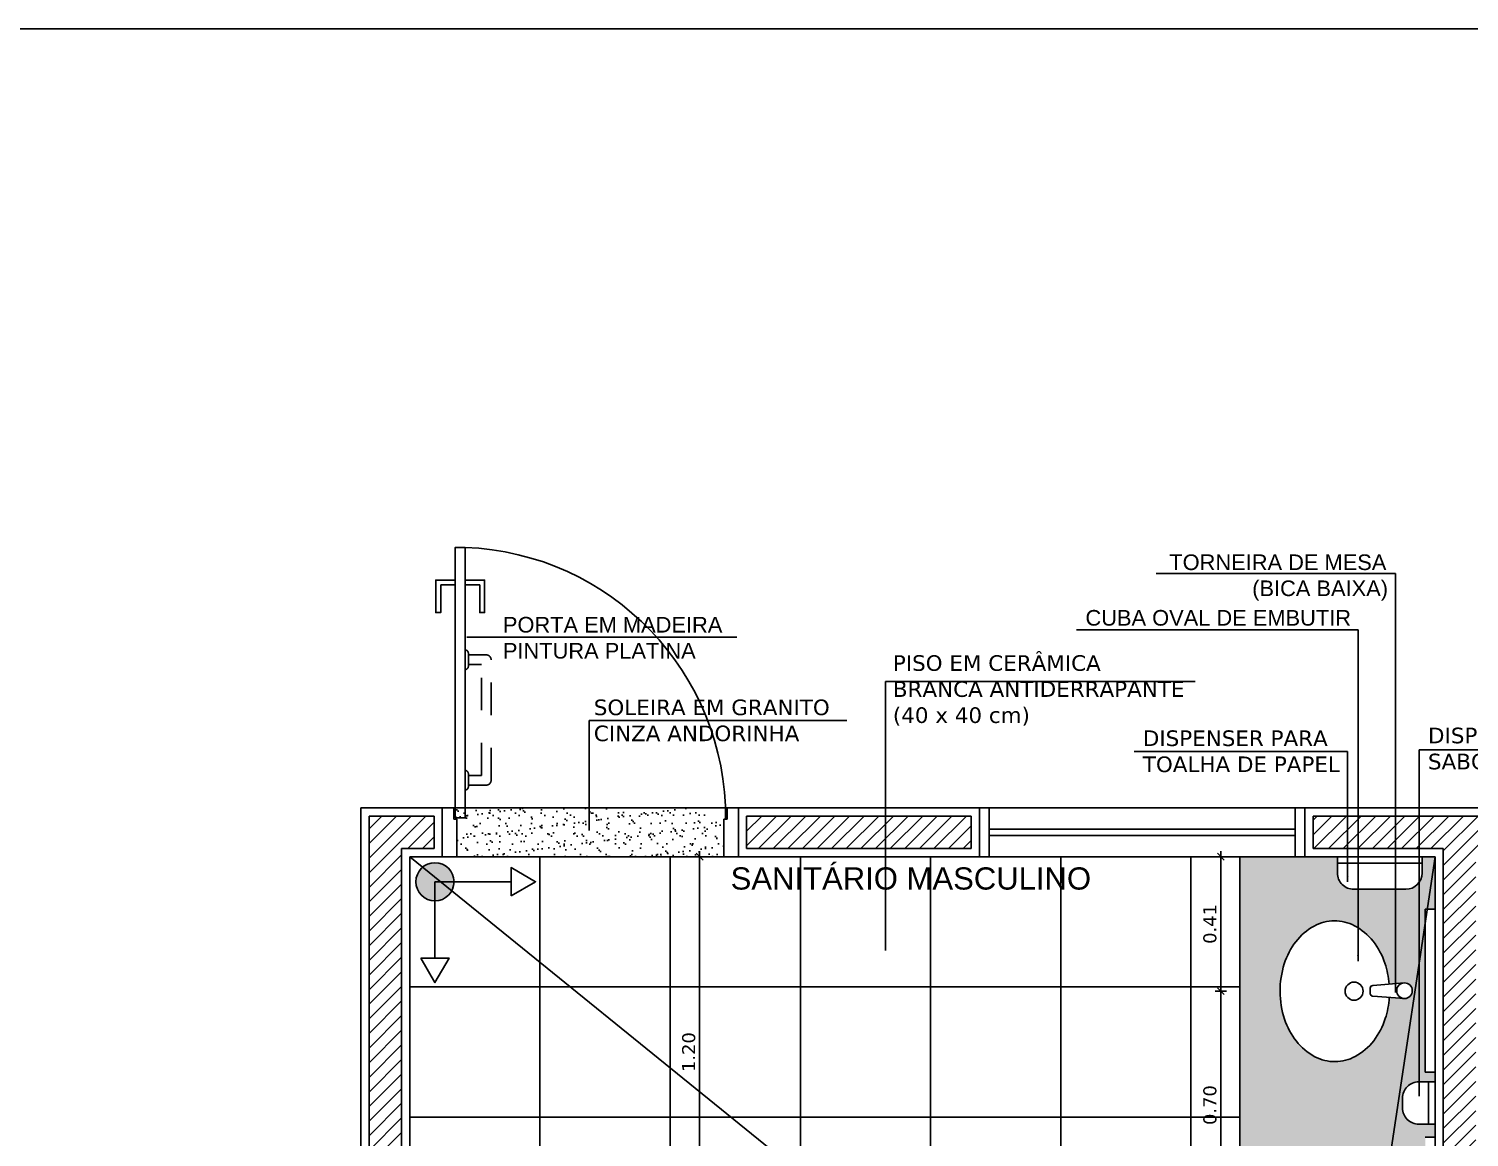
# Model space of a CAD drawing. Extents: x -36 to 357, y 137 to 237.
# Drawn here: x 7.389 to 11.814, y 211.108 to 214.513 of the extents above; entities that cross this region are included whole.
import ezdxf

# ---------------------------------------------------------------- set-up
doc = ezdxf.new("R2010")
doc.units = 0
doc.header["$LTSCALE"] = 0.01
for name, pattern in [('C5', [60, 50, -5, 0, -5]), ('CONTINU', [0]), ('HIDDEN2', [0.1875, 0.125, -0.0625])]:
    doc.linetypes.add(name, pattern=pattern)
doc.layers.get('0').update_dxf_attribs({"linetype": 'CONTINUOUS'})
doc.layers.get('DEFPOINTS').update_dxf_attribs({"linetype": 'CONTINUOUS'})
for name, color, linetype in [('01', 1, 'CONTINUOUS'), ('252', 252, 'CONTINUOUS'), ('A-ALV', 6, 'CONTINUOUS'), ('A-EIXOPAREDE', 7, 'C5'), ('A-HACHURAPARED', 254, 'CONTINUOUS'), ('A-JANEL', 1, 'CONTINUOUS'), ('A-PAREDE', 5, 'CONTINUOUS'), ('A-PORTA', 3, 'CONTINUOUS'), ('AR-ID-PIS', 1, 'CONTINUOUS'), ('AR-PIS', 1, 'CONTINUOUS'), ('ARQ-BNC-VISTA', 1, 'CONTINUOUS'), ('ARQ-CTA-1_025', 1, 'CONTINUOUS'), ('ARQ-EQP-VISTA', 1, 'CONTINUOUS'), ('ARQ-ESQ-VISTA1', 2, 'CONTINUOUS'), ('ARQ-SMB-1_025', 1, 'CONTINUOUS'), ('ARQ-TXT-1_025', 2, 'CONTINUOUS'), ('ARQ-TXT-1_050', 2, 'CONTINUOUS'), ('ARQ_HAT', 8, 'CONTINUOUS')]:
    doc.layers.add(name, color=color, linetype=linetype)
doc.styles.add('ESC-50-A20', font='arial.ttf', dxfattribs={"height": 0.1})
doc.styles.add('FNDE Texto Cota 0025', font='verdana.ttf', dxfattribs={"height": 0.04})
doc.dimstyles.new('FNDE 1-0025', dxfattribs={"dimscale": 5, "dimtxt": 0.04, "dimasz": 0.0035, "dimexe": 0.15, "dimexo": 0.15, "dimgap": 0.0025, "dimtad": 1, "dimzin": 1, "dimdsep": 46, "dimtxsty": 'FNDE Texto Cota 0025', "dimblk": 'tic', "dimcen": 0.015, "dimdle": 0.15, "dimse1": 1, "dimse2": 1, "dimclrd": 251, "dimclre": 251, "dimclrt": 256, "dimaunit": 1, "dimadec": 3, "dimazin": 0, "dimtfac": 1, "dimtix": 1, "dimtmove": 2, "dimatfit": 3, "dimfxl": 0.15, "dimtvp": 1, "dimtolj": 1, "dimtzin": 0, "dimarcsym": 0})
pattern_1 = [(45, (-39.017635, 217.541924), (-0.02245064, 0.02245064), [])]

# ---------------------------------------------------------------- blocks, each defined once
blk = doc.blocks.new('P-LAV1')
at = {"layer": '01', "color": 1}
for p, q in [((-0.0204, -0.1806), (-0.0297, -0.0585)), ((0.021, -0.1806), (0.0303, -0.0585)), ((-0.0104, -0.1898), (0.011, -0.1898))]:
    blk.add_line(p, q, dxfattribs=at)
blk.add_lwpolyline([(-0.0252, -0.1173, 0.059992), (-0.1066, -0.1331, 0.087531), (-0.1914, -0.1779, 0.105501), (-0.2512, -0.2489, 0.123031), (-0.2706, -0.3264, 0.123031), (-0.2512, -0.4039, 0.105501), (-0.1914, -0.4749, 0.087531), (-0.1066, -0.5197, 0.07802), (-0.0004, -0.5364, 0.07802), (0.1058, -0.5197, 0.087531), (0.1907, -0.4749, 0.105501), (0.2505, -0.4039, 0.123031), (0.2698, -0.3264, 0.123031), (0.2505, -0.2489, 0.105501), (0.1907, -0.1779, 0.087531), (0.1058, -0.1331, 0.059024), (0.0258, -0.1174, 0.07802)], format="xyb", dxfattribs=at)
for centre, radius in [((0.0003, -0.0585), 0.03), ((-0.0004, -0.2519), 0.0347)]:
    blk.add_circle(centre, radius, dxfattribs=at)
for centre, start, end in [((-0.0104, -0.1798), 184.3536, 270), ((0.011, -0.1798), 270, 355.6464)]:
    blk.add_arc(centre, 0.01, start, end, dxfattribs=at)
blk = doc.blocks.new('PORTA80X210')
at = {"layer": 'A-PORTA'}
blk.add_line((-0.95, 0.07), (-0.85, 0.07), dxfattribs=at)
at = {"layer": 'A-PORTA', "color": 2}
blk.add_line((0, 0.045), (-0.115, 0.045), dxfattribs=at)
for points in [[(-0.115, 0.875), (-0.15, 0.875), (-0.15, 0.91), (0, 0.91), (0, 0.865), (-0.115, 0.865)], [(-0.12, 0.04), (-0.95, 0.04), (-0.95, 0.07), (-0.12, 0.07)], [(-0.115, 0.035), (-0.15, 0.035), (-0.15, 0), (0, 0), (0, 0.045), (-0.115, 0.045)]]:
    blk.add_lwpolyline(points, close=True, dxfattribs=at)
at = {"layer": 'A-PORTA', "color": 1}
for points in [[(-0.835, 0.115), (-0.835, 0.07), (-0.85, 0.07), (-0.85, 0.13), (-0.75, 0.13), (-0.75, 0.115)], [(-0.835, -0.005), (-0.835, 0.04), (-0.85, 0.04), (-0.85, -0.02), (-0.75, -0.02), (-0.75, -0.005)]]:
    blk.add_lwpolyline(points, close=True, dxfattribs=at)
blk.add_arc((-0.12, 0.04), 0.8305, 89.6551, 177.93, dxfattribs=at)
blk = doc.blocks.new('PM_1')
at = {"layer": 'A-PORTA'}
blk.add_blockref('PORTA80X210', (0, 0), dxfattribs=at)
blk = doc.blocks.new('A$C498A1B00')
at = {"layer": '01', "linetype": 'HIDDEN2', "ltscale": 0.5}
for points in [[(0.07, 0.415), (0.015, 0.415, 0.414214), (0, 0.4), (0, 0.03, 0.414214), (0.015, 0.015), (0.07, 0.015)], [(0.08, 0.37, -0.414214), (0.07, 0.38), (0.07, 0.42, -0.414214), (0.08, 0.43), (0.08, 0.37)], [(0.08, 0, -0.414214), (0.07, 0.01), (0.07, 0.05, -0.414214), (0.08, 0.06), (0.08, 0)]]:
    blk.add_lwpolyline(points, format="xyb", dxfattribs=at)
blk.add_lwpolyline([(0.07, 0.385), (0.03, 0.385), (0.03, 0.045), (0.07, 0.045)], dxfattribs=at)
blk = doc.blocks.new('tic')
at = {"color": 251}
for p, q in [((-1, 0), (1, 0)), ((0, -1), (0, 1))]:
    blk.add_line(p, q, dxfattribs=at)
blk.add_line((-0.6, -0.6), (0.6, 0.6))
blk = doc.blocks.new('ind-pis')
at = {"layer": 'AR-ID-PIS'}
h = blk.add_hatch(color=252, dxfattribs=at)
h.dxf.hatch_style = 1
edge = h.paths.add_edge_path()
edge.add_arc((0, 0), 0.05, 0, 360)
for q in [(-0.2, 0), (0, -0.1995)]:
    blk.add_line((0, 0), q, dxfattribs=at)
for points in [[(-0.2, 0.0371), (-0.2642, 0), (-0.2, -0.0371)], [(-0.0371, -0.1995), (0, -0.2638), (0.0371, -0.1995)]]:
    blk.add_lwpolyline(points, close=True, dxfattribs=at)
blk.add_circle((0, 0), 0.05, dxfattribs=at)
blk = doc.blocks.new('*D339')
at = {"layer": 'ARQ-CTA-1_025', "color": 251, "lineweight": -2}
blk.add_line((9.45, 210.7874), (9.45, 211.9524), dxfattribs=at)
at = {"layer": 'DEFPOINTS', "color": 0}
for p in [(8.9595, 211.9699), (9.45, 211.9699), (9.3211, 210.7699)]:
    blk.add_point(p, dxfattribs=at)
at = {"layer": 'ARQ-CTA-1_025', "color": 251, "lineweight": -2, "xscale": 0.0175, "yscale": 0.0175, "zscale": 0.0175}
for p, rotation in [((9.45, 211.9699), 90), ((9.45, 210.7699), 270)]:
    blk.add_blockref('tic', p, dxfattribs=dict(at, rotation=rotation))
at = {"layer": 'ARQ-CTA-1_025', "insert": (9.4167, 211.3699), "char_height": 0.04, "attachment_point": 5, "rotation": 90, "style": 'FNDE Texto Cota 0025'}
blk.add_mtext('\\A1;1.20', dxfattribs=at)
blk = doc.blocks.new('*D350')
at = {"layer": 'ARQ-CTA-1_025', "color": 251, "lineweight": -2}
blk.add_line((11.0512, 210.8746), (11.0512, 211.5396), dxfattribs=at)
at = {"layer": 'DEFPOINTS', "color": 0}
for p in [(11.0325, 211.5571), (11.0512, 211.5571), (11.0356, 210.8571)]:
    blk.add_point(p, dxfattribs=at)
at = {"layer": 'ARQ-CTA-1_025', "color": 251, "lineweight": -2, "xscale": 0.0175, "yscale": 0.0175, "zscale": 0.0175}
for p, rotation in [((11.0512, 211.5571), 90), ((11.0512, 210.8571), 270)]:
    blk.add_blockref('tic', p, dxfattribs=dict(at, rotation=rotation))
at = {"layer": 'ARQ-CTA-1_025', "insert": (11.0179, 211.2071), "char_height": 0.04, "attachment_point": 5, "rotation": 90, "style": 'FNDE Texto Cota 0025'}
blk.add_mtext('\\A1;0.70', dxfattribs=at)
blk = doc.blocks.new('*D351')
at = {"layer": 'ARQ-CTA-1_025', "color": 251, "lineweight": -2}
blk.add_line((11.0512, 211.5746), (11.0512, 211.9524), dxfattribs=at)
at = {"layer": 'DEFPOINTS', "color": 0}
for p in [(11.0512, 211.9699), (11.2811, 211.9699), (11.0325, 211.5571)]:
    blk.add_point(p, dxfattribs=at)
at = {"layer": 'ARQ-CTA-1_025', "color": 251, "lineweight": -2, "xscale": 0.0175, "yscale": 0.0175, "zscale": 0.0175}
for p, rotation in [((11.0512, 211.9699), 90), ((11.0512, 211.5571), 270)]:
    blk.add_blockref('tic', p, dxfattribs=dict(at, rotation=rotation))
at = {"layer": 'ARQ-CTA-1_025', "insert": (11.0179, 211.7635), "char_height": 0.04, "attachment_point": 5, "rotation": 90, "style": 'FNDE Texto Cota 0025'}
blk.add_mtext('\\A1;0.41', dxfattribs=at)
blk = doc.blocks.new('A$C7E2A7DB0')
at = {"color": 1, "linetype": 'CONTINU'}
for p, q in [((0, 0.1), (0.13, 0.1)), ((0, 0.1), (0, 0.05)), ((0.13, 0.1), (0.13, 0.05))]:
    blk.add_line(p, q, dxfattribs=at)
for centre, start, end in [((0.05, 0.05), 180, 270.042), ((0.08, 0.05), 269.958, 0)]:
    blk.add_arc(centre, 0.05, start, end, dxfattribs=at)
at = {"layer": '01', "ltscale": 10}
blk.add_line((0.05, 0), (0.08, 0), dxfattribs=at)
at = {"layer": 'ARQ_HAT'}
blk.add_line((0, 0.08), (0.13, 0.08), dxfattribs=at)
blk = doc.blocks.new('A$C7D9E6F90')
at = {"color": 1, "linetype": 'CONTINU'}
for p, q in [((0, 0.1), (0.26, 0.1)), ((0, 0.1), (0, 0.05)), ((0.26, 0.1), (0.26, 0.05)), ((0.21, 0), (0.05, 0))]:
    blk.add_line(p, q, dxfattribs=at)
for centre, start, end in [((0.05, 0.05), 180, 270.042), ((0.21, 0.05), 270, 0)]:
    blk.add_arc(centre, 0.05, start, end, dxfattribs=at)
at = {"layer": 'ARQ_HAT'}
blk.add_line((0, 0.08), (0.26, 0.08), dxfattribs=at)

msp = doc.modelspace()

# ---------------------------------------------------------------- hatches: boundary and pattern name
at = {"layer": '01'}
h = msp.add_hatch(dxfattribs=at)
h.set_pattern_fill('ANSI31', color=251, scale=0.01)
h.set_pattern_definition(pattern_1)
h.paths.add_polyline_path([(8.5345, 211.9949), (8.6345, 211.9949), (8.6345, 212.0949), (8.4345, 212.0949), (8.4345, 207.3949), (10.2845, 207.3949), (10.2845, 207.4949), (8.5345, 207.4949)])
h = msp.add_hatch(dxfattribs=at)
h.set_pattern_fill('ANSI31', color=251, scale=0.01)
h.set_pattern_definition(pattern_1)
h.paths.add_polyline_path([(10.2845, 211.9949), (10.2845, 212.0949), (9.5945, 212.0949), (9.5945, 211.9949)])
h = msp.add_hatch(dxfattribs=at)
h.set_pattern_fill('ANSI31', color=251, scale=0.01)
h.set_pattern_definition(pattern_1)
h.paths.add_polyline_path([(11.7345, 211.9949), (11.7345, 207.4949), (11.3345, 207.4949), (11.3345, 207.3949), (12.2345, 207.3949), (12.2345, 207.4949), (11.8345, 207.4949), (11.8345, 211.9949), (12.2345, 211.9949), (12.2345, 212.0949), (11.3345, 212.0949), (11.3345, 211.9949)])
h = msp.add_hatch(dxfattribs=at)
h.set_pattern_fill('AR-SAND', color=251, scale=0.001, angle=180)
h.set_pattern_definition([(217.5, (-9.734647, 4.811986), (0.001600031, -0.048941324), [0, -0.038608, 0, -0.04318, 0, -0.041275]), (187.5, (-9.73465, 4.811986), (-0.044952328, -0.07168251), [0, -0.020828, 0, -0.034798, 0, -0.013335]), (147.5, (-9.703405, 4.811986), (-0.079099237, -0.0001437185), [0, -0.0127, 0, -0.04572, 0, -0.05969]), (137.5, (-9.703405, 4.811986), (-0.076355645, -0.022292932), [0, -0.00635, 0, -0.029972, 0, -0.03429])])
h.paths.add_polyline_path([(11.6595, 210.5783), (11.7095, 210.5783), (11.7095, 210.6085), (11.6795, 210.6085), (11.6795, 211.1085), (11.7095, 211.1085), (11.7095, 211.1483), (11.6595, 211.1483, -0.414214), (11.6095, 211.1983), (11.6095, 211.2283, -0.414213), (11.6595, 211.2783), (11.7095, 211.2783), (11.7095, 211.3085), (11.6795, 211.3085), (11.6795, 211.8085), (11.7095, 211.8085), (11.7095, 211.9699), (11.6695, 211.9699), (11.6695, 211.9199, -0.414214), (11.6195, 211.8699), (11.4595, 211.8699, -0.414214), (11.4095, 211.9199), (11.4095, 211.9699), (11.3095, 211.9699), (11.3095, 211.9699), (11.2795, 211.9699), (11.1095, 211.9699), (11.1095, 209.1199), (11.4095, 209.1199), (11.4095, 209.1699, -0.414214), (11.4595, 209.2199), (11.6195, 209.2199, -0.414214), (11.6695, 209.1699), (11.6695, 209.1199), (11.7095, 209.1199), (11.7095, 209.9085), (11.6795, 209.9085), (11.6795, 210.4085), (11.7095, 210.4085), (11.7095, 210.4483), (11.6595, 210.4483, -0.414214), (11.6095, 210.4983), (11.6095, 210.5283, -0.414213)])
h.paths.add_polyline_path([(11.2864, 210.7032, -0.087531), (11.2502, 210.7709, -0.07802), (11.2363, 210.8558, -0.07802), (11.2492, 210.9408, -0.087531), (11.2847, 211.0089, -0.105501), (11.3412, 211.057, -0.123031), (11.4031, 211.0729, -0.123031), (11.4652, 211.0577, -0.105501), (11.5223, 211.0103, -0.087531), (11.5585, 210.9426, -0.059024), (11.5714, 210.8786), (11.6149, 210.8822, -0.461203), (11.6427, 210.8585, -0.412527), (11.6188, 210.8345), (11.5717, 210.8378, -0.059992), (11.5595, 210.7727, -0.087531), (11.524, 210.7046, -0.105501), (11.4675, 210.6564, -0.123031), (11.4056, 210.6406, -0.123031), (11.3435, 210.6557, -0.105501)], flags=16)
h.paths.add_polyline_path([(11.3443, 210.357, -0.123031), (11.4062, 210.3729, -0.123031), (11.4683, 210.3578, -0.105501), (11.5253, 210.3103, -0.087531), (11.5616, 210.2426, -0.059024), (11.5745, 210.1786), (11.618, 210.1822, -0.461203), (11.6458, 210.1585, -0.412527), (11.6219, 210.1345), (11.5748, 210.1378, -0.059992), (11.5626, 210.0727, -0.087531), (11.5271, 210.0046, -0.105501), (11.4706, 209.9564, -0.123031), (11.4087, 209.9406, -0.123031), (11.3466, 209.9557, -0.105501), (11.2895, 210.0032, -0.087531), (11.2533, 210.0709, -0.07802), (11.2394, 210.1558, -0.07802), (11.2523, 210.2408, -0.087531), (11.2878, 210.3089, -0.105501)], flags=16)
h.paths.add_polyline_path([(11.4362, 210.8571, -1), (11.4918, 210.8571, -1)], flags=0)
h.paths.add_polyline_path([(11.4948, 210.1571, -1), (11.4393, 210.1571, -1)], flags=0)
h.paths.add_polyline_path([(11.3404, 211.3557, -0.105501), (11.2833, 211.4032, -0.087531), (11.2471, 211.4709, -0.07802), (11.2333, 211.5557, -0.07802), (11.2461, 211.6408, -0.087531), (11.2816, 211.7089, -0.105501), (11.3381, 211.757, -0.123031), (11.4, 211.7729, -0.123031), (11.4621, 211.7577, -0.105501), (11.5192, 211.7102, -0.087531), (11.5554, 211.6426, -0.059024), (11.5683, 211.5786), (11.6118, 211.5822, -0.461203), (11.6396, 211.5585, -0.412527), (11.6157, 211.5345), (11.5687, 211.5378, -0.059992), (11.5564, 211.4726, -0.087531), (11.5209, 211.4046, -0.105501), (11.4644, 211.3564, -0.123031), (11.4025, 211.3406, -0.123031)], flags=16)
h.paths.add_polyline_path([(11.4962, 209.5048, -1), (11.2962, 209.5048, -1)], flags=16)
h.paths.add_polyline_path([(11.4331, 211.5571, -1), (11.4887, 211.5571, -1)], flags=0)
at = {"layer": 'A-HACHURAPARED'}
h = msp.add_hatch(dxfattribs=at)
h.set_pattern_fill('AR-SAND', color=252, scale=0.001)
h.set_pattern_definition([(37.5, (20.969026, 30.68383), (-0.001600031, 0.048941324), [0, -0.038608, 0, -0.04318, 0, -0.041275]), (7.5, (20.969026, 30.68383), (0.044952328, 0.07168251), [0, -0.020828, 0, -0.034798, 0, -0.013335]), (327.5, (20.937784, 30.68383), (0.079099237, 0.000143718), [0, -0.0127, 0, -0.04572, 0, -0.05969]), (317.5, (20.937784, 30.68383), (0.076355645, 0.022292932), [0, -0.00635, 0, -0.029972, 0, -0.03429])])
h.paths.add_polyline_path([(9.5245, 212.0849), (9.5345, 212.0849), (9.5345, 212.1199), (9.5295, 212.1199), (9.5295, 212.0899), (9.4995, 212.0899), (9.4995, 212.1199), (8.6995, 212.1199, 0.010538), (8.699, 212.0849), (8.7045, 212.0849), (8.7045, 211.9699), (9.5245, 211.9699)])

# ---------------------------------------------------------------- linework, layer by layer
msp.add_lwpolyline([(3.3817, 214.513), (33.039, 214.513), (33.039, 195.3903), (3.3817, 195.3903)], close=True)
at = {"layer": '01', "color": 251}
for p, q in [((8.4345, 207.3949), (8.4345, 212.0949)), ((8.6345, 212.0949), (8.4345, 212.0949)), ((8.6345, 211.9949), (8.6345, 212.0949)), ((10.2845, 212.0949), (9.5945, 212.0949)), ((9.5945, 211.9949), (9.5945, 212.0949)), ((10.2845, 211.9949), (10.2845, 212.0949)), ((12.2345, 212.0949), (11.3345, 212.0949)), ((11.3345, 211.9949), (11.3345, 212.0949)), ((8.5345, 207.4949), (8.5345, 211.9949)), ((8.6345, 211.9949), (8.5345, 211.9949)), ((10.2845, 211.9949), (9.5945, 211.9949)), ((11.7345, 211.9949), (11.3345, 211.9949)), ((11.7345, 207.4949), (11.7345, 211.9949))]:
    msp.add_line(p, q, dxfattribs=at)
at = {"layer": '252', "color": 251}
for p, q in [((8.9595, 211.9699), (8.9595, 210.7699)), ((9.3595, 211.9699), (9.3595, 210.7699)), ((9.7595, 211.9699), (9.7595, 210.7699)), ((10.1595, 211.9699), (10.1595, 207.5199)), ((10.5595, 211.9698), (10.5595, 207.5199)), ((10.9595, 211.9698), (10.9595, 209.0499)), ((8.5595, 211.5699), (11.1095, 211.5699)), ((8.5595, 211.1699), (11.1095, 211.1699))]:
    msp.add_line(p, q, dxfattribs=at)
at = {"layer": 'A-ALV', "color": 253}
for p, q in [((11.2353, 209.8027), (8.5595, 211.9699)), ((11.3839, 209.8027), (11.7095, 211.9699))]:
    msp.add_line(p, q, dxfattribs=at)
at = {"layer": 'A-JANEL'}
for q in [(11.2595, 212.1199), (11.3095, 211.9699)]:
    msp.add_line((11.3095, 212.1199), q, dxfattribs=at)
at = {"layer": 'A-PAREDE'}
for p, q in [((8.4095, 207.3699), (8.4095, 212.1199)), ((8.6595, 212.1199), (8.4095, 212.1199)), ((8.6595, 211.9699), (8.6595, 212.1199)), ((10.3095, 212.1199), (9.5695, 212.1199)), ((9.5695, 211.9699), (9.5695, 212.1199)), ((10.3095, 212.1199), (10.3095, 211.9699)), ((12.2595, 212.1199), (11.3095, 212.1199)), ((11.3095, 212.1199), (11.3095, 211.9699)), ((8.5595, 207.5199), (8.5595, 211.9699)), ((8.6595, 211.9699), (8.5595, 211.9699)), ((8.6595, 211.9699), (8.5595, 211.9699)), ((10.3095, 211.9699), (9.5695, 211.9699)), ((11.7095, 211.9699), (11.3095, 211.9699)), ((11.7095, 207.5199), (11.7095, 211.9699))]:
    msp.add_line(p, q, dxfattribs=at)
at = {"layer": 'AR-PIS', "ltscale": 10}
for p, q in [((8.6945, 212.1199), (9.5345, 212.1199)), ((8.7045, 211.9699), (9.5245, 211.9699))]:
    msp.add_line(p, q, dxfattribs=at)
at = {"layer": 'ARQ-BNC-VISTA'}
for p, q in [((11.1095, 209.1199), (11.1095, 211.9699)), ((11.6795, 211.3085), (11.6795, 211.8085)), ((11.6795, 211.8085), (11.7095, 211.8085)), ((11.6795, 211.3085), (11.7095, 211.3085)), ((11.6795, 211.1085), (11.7095, 211.1085))]:
    msp.add_line(p, q, dxfattribs=at)
at = {"layer": 'ARQ-ESQ-VISTA1', "color": 1}
for p, q in [((10.3395, 212.1199), (11.2795, 212.1199)), ((11.2795, 211.9699), (10.3395, 211.9699))]:
    msp.add_line(p, q, dxfattribs=at)
at = {"layer": 'ARQ-ESQ-VISTA1', "color": 2}
for p, q in [((11.2795, 212.0548), (10.3399, 212.0548)), ((11.2795, 212.0348), (10.3399, 212.0348))]:
    msp.add_line(p, q, dxfattribs=at)
for points in [[(10.3395, 211.9699), (10.3095, 211.9699), (10.3095, 212.1199), (10.3395, 212.1199)], [(11.3095, 211.9699), (11.2795, 211.9699), (11.2795, 212.1199), (11.3095, 212.1199)]]:
    msp.add_lwpolyline(points, close=True, dxfattribs=at)

# ---------------------------------------------------------------- block references
at = {"layer": '01', "linetype": 'Continuous', "rotation": 180}
msp.add_blockref('A$C498A1B00', (8.8095, 212.6049), dxfattribs=at)
at = {"layer": '01', "ltscale": 10}
msp.add_blockref('A$C7D9E6F90', (11.4095, 211.8699), dxfattribs=at)
at = {"layer": '01', "ltscale": 10, "xscale": -1, "rotation": 270}
msp.add_blockref('A$C7E2A7DB0', (11.6095, 211.1483), dxfattribs=at)
at = {"layer": 'A-EIXOPAREDE', "color": 3, "linetype": 'Continuous', "rotation": 270}
msp.add_blockref('PM_1', (8.6595, 211.9699), dxfattribs=at)
at = {"layer": 'AR-ID-PIS', "xscale": 1.171655079902223, "yscale": 1.171655079902223, "zscale": 1.171655079902223, "rotation": 89.99999999999999}
msp.add_blockref('ind-pis', (8.6369, 211.893), dxfattribs=at)
at = {"layer": 'ARQ-EQP-VISTA', "extrusion": (0, 0, -1), "xscale": 0.8, "yscale": 0.8, "zscale": -0.7999999999999999, "rotation": 89.66988605093158}
msp.add_blockref('P-LAV1', (-11.6624, 211.5585), dxfattribs=at)

# ---------------------------------------------------------------- texts
at = {"layer": 'ARQ-TXT-1_025', "char_height": 0.048, "attachment_point": 1, "style": 'ESC-50-A20'}
for s, insert, width in [('\\pi0.12629;TORNEIRA DE MESA \\P\\pi0.38089;(BICA BAIXA)', (10.7668, 212.8985), 0.79174), ('CUBA OVAL DE EMBUTIR', (10.6354, 212.7278), 0.984042), ('PORTA EM MADEIRA\\PPINTURA PLATINA', (8.8456, 212.7066), 0.767101)]:
    msp.add_mtext(s, dxfattribs=dict(at, insert=insert, width=width))
for s, width, insert in [('{\\fVerdana|b0|i0|c0|p34;PISO EM CERÂMICA\\PBRANCA ANTIDERRAPANTE\\P(40 x 40 cm)}', 0.984042, (10.0437, 212.5889)), ('{\\fVerdana|b0|i0|c0|p34;SOLEIRA EM GRANITO\\PCINZA ANDORINHA}', 0.794856, (9.1249, 212.4528)), ('{\\fVerdana|b0|i0|c0|p34;DISPENSER PARA\\PSABONETE LÍQUIDO}', 0.736805, (11.6877, 212.3664)), ('{\\fVerdana|b0|i0|c0|p34;DISPENSER PARA\\PTOALHA DE PAPEL}', 0.787082, (10.8117, 212.358))]:
    msp.add_mtext_dynamic_manual_height_columns(s, width=width, gutter_width=0.5, heights=[0], dxfattribs=dict(at, insert=insert))
at = {"layer": 'ARQ-TXT-1_050', "insert": (9.1262, 211.9373), "char_height": 0.068267, "attachment_point": 1, "style": 'ESC-50-A20'}
msp.add_mtext_dynamic_manual_height_columns('\\pi0.41914;SANITÁRIO MASCULINO', width=1.864405, gutter_width=1, heights=[0], dxfattribs=at)

# ---------------------------------------------------------------- dimensions: what is measured, and where the dimension line sits
at = {"layer": 'ARQ-CTA-1_025'}
for base, p1, p2, picture, middle in [((9.45, 211.9699), (9.3211, 210.7699), (8.9595, 211.9699), '*D339', (9.4167, 211.3699)), ((11.0512, 211.9699), (11.0325, 211.5571), (11.2811, 211.9699), '*D351', (11.0179, 211.7635)), ((11.0512, 211.5571), (11.0356, 210.8571), (11.0325, 211.5571), '*D350', (11.0179, 211.2071))]:
    dim = msp.add_linear_dim(base=base, p1=p1, p2=p2, angle=90, dimstyle='FNDE 1-0025', dxfattribs=at)
    dim.commit()
    dim.dimension.update_dxf_attribs({"geometry": picture, "text_midpoint": middle})

# ---------------------------------------------------------------- leaders
at = {"layer": '01', "color": 3, "ltscale": 10}
msp.add_leader([(8.735, 212.6442), (9.5643, 212.6442)], dimstyle='FNDE 1-0025', override={"dimtad": 0, "dimlfac": 100, "dimclrd": 252, "dimclre": 252}, dxfattribs=at)
at = {"layer": 'ARQ-SMB-1_025', "ltscale": 10}
for points in [[(11.5879, 211.5527), (11.5879, 212.8403), (10.8527, 212.8403)], [(11.4728, 211.6492), (11.4728, 212.6668), (10.6082, 212.6668)], [(10.021, 211.6817, -2), (10.021, 212.5084, -2), (10.9724, 212.5084, -2)], [(9.1108, 212.0501, -2), (9.1108, 212.3886, -2), (9.9022, 212.3886, -2)], [(11.4408, 211.8933, -2), (11.4408, 212.293, -2), (10.7848, 212.293, -2)], [(11.6608, 211.2341, -2), (11.6608, 212.2987, -2), (12.3617, 212.2987, -2)]]:
    msp.add_leader(points, dimstyle='FNDE 1-0025', override={"dimlfac": 100, "dimclrd": 252, "dimclre": 252}, dxfattribs=at)

doc.saveas('drawing.dxf')
